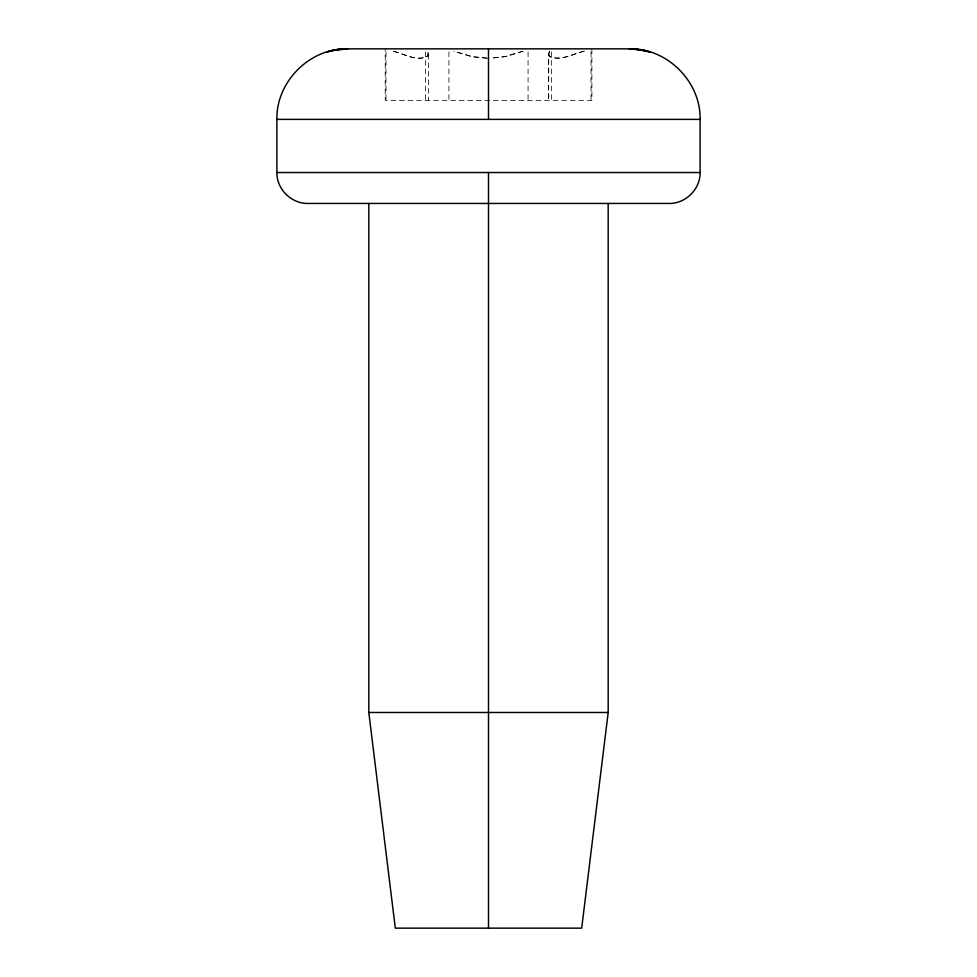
<?xml version="1.0" encoding="UTF-8"?>
<svg xmlns="http://www.w3.org/2000/svg" width="977" height="977" viewBox="0 0 977 977"><rect width="100%" height="100%" fill="white"/><g stroke="black" fill="none" stroke-linecap="round" stroke-linejoin="round"><path stroke-width="0.73" stroke-dasharray="4.88 3.66" d="M549.66 51.134L548.708 55.03L548.671 100.387L548.671 53.54L549.55 51.305M428.06 52.587L428.036 55.726C417.472 62.552 403.599 53.369 392.595 51.146M428.06 52.599L427.963 55.884C417.35 62.333 403.88 53.54 392.962 51.256M523.269 51.134L505.939 56.483L490.735 58.168M522.866 51.305L503.876 56.886L490.051 58.241M584.429 51.134C573.401 53.845 561.384 60.904 549.966 56.886L548.671 53.54M583.928 51.305C573.035 53.759 560.566 61.527 549.514 56.483L548.708 55.03M487.523 58.193L471.061 56.483L453.731 51.134M486.949 58.241L473.124 56.886L454.134 51.305M591.891 48.85L591.891 100.387L385.207 100.387L385.207 48.85M591.012 51.879L591.012 100.387M551.443 51.879L551.443 100.387M528.068 51.879L528.068 100.387M448.932 51.879L448.932 100.387M428.378 54.248L428.378 100.387M425.557 51.879L425.557 100.387M385.988 51.879L385.988 100.387"/><path stroke-width="1.47" d="M276.894 119.389C276.112 81.75 309.746 48.007 347.421 48.85L629.579 48.85C667.254 47.995 700.875 81.75 700.106 119.389L700.106 172.526C700.424 189.135 685.61 203.778 669.062 203.448L307.938 203.448C291.39 203.778 276.576 189.135 276.894 172.526L276.894 119.389L700.106 119.389M608.183 203.448L608.183 712.477L581.694 928.15L395.306 928.15L368.817 712.477L368.817 203.448M332.949 50.425L326.599 52.05L334.855 50.01L332.949 50.425L347.959 48.85M276.894 172.526L700.106 172.526M368.817 712.477L608.183 712.477M629.041 48.85L642.145 50.01L644.344 50.425L635.648 49.143L650.401 52.05L642.145 50.01L644.051 50.425M488.5 48.85L488.5 119.389M488.5 172.526L488.5 928.15M338.921 49.363L332.656 50.425L341.352 49.143L338.921 49.363"/></g></svg>
